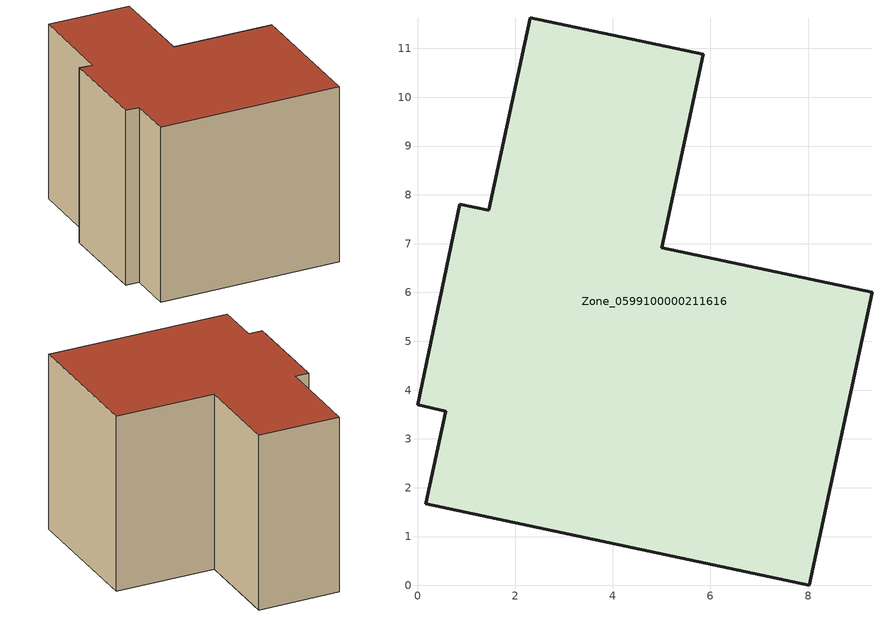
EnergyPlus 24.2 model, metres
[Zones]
Zone_0599100000211616
 floor ground (C_G): 0.58,3.57 0,3.7 0.87,7.81 1.46,7.68 2.31,11.63 5.85,10.88 5,6.92 9.31,6 8.03,0 0.17,1.67 z0
 wall outside (C_F): 5.85,10.88 2.31,11.63 1.46,7.68 0.87,7.81 0,3.7 0.58,3.57 0.17,1.67 8.03,0 9.31,6 5,6.92 5.85,10.88 z0:7.89
 roof outside (C_R): 0.17,1.67 8.03,0 9.31,6 5,6.92 5.85,10.88 2.31,11.63 1.46,7.68 0.87,7.81 0,3.7 0.58,3.57 z7.89
[BUILDING]
Pand.0599100000211616: North Axis=0; Terrain=City; Loads Convergence Tolerance Value=0.04; Temperature Convergence Tolerance Value=0.4; Solar Distribution=FullExterior; Maximum Number of Warmup Days=25; Minimum Number of Warmup Days=1
[Site:Location]
Rotterdam.The.Hague.AP_ZH_NLD Design_Conditions: Latitude=51.96; Longitude=4.45; Time Zone=1; Elevation=-4.5
[SITE:GROUNDTEMPERATURE:BUILDINGSURFACE]
18, 18, 18, 18, 18, 18, 18, 18, 18, 18, 18, 18
[MATERIAL] Thermal Absorptance=0.9; Solar Absorptance=0.7; Visible Absorptance=0.7
Name | Roughness | Thickness | Conductivity | Density | Specific Heat
G.TC.1975-1991 | MediumSmooth | 0.15 | 0.288461 | 540 | 1210
F.TC.1975-1991 | Rough | 0.3 | 0.230769 | 1920 | 840
R.TC.1975-1991 | MediumRough | 0.2 | 0.153846 | 1500 | 1000
[CONSTRUCTION]
C_G: G.TC.1975-1991
C_F: F.TC.1975-1991
C_R: R.TC.1975-1991
[ZONE]
Zone_0599100000211616: Type=1; Multiplier=1; Ceiling Height=Autocalculate; Volume=Autocalculate; Floor Area=autocalculate; Part of Total Floor Area=Yes
[ZONEINFILTRATION:DESIGNFLOWRATE]
Infil_Zone_0599100000211616: Zone or ZoneList or Space or SpaceList=Zone_0599100000211616; Schedule=AlwaysOn; Design Flow Rate Calculation Method=Flow/Area; Flow Rate per Floor Area=0.003; Constant Term Coefficient=1; Temperature Term Coefficient=0; Velocity Term Coefficient=0; Velocity Squared Term Coefficient=0
[HVACTEMPLATE:ZONE:IDEALLOADSAIRSYSTEM]
Zone_0599100000211616: Maximum Heating Supply Air Temperature=50; Minimum Cooling Supply Air Temperature=13; Maximum Heating Supply Air Humidity Ratio=0.0156; Minimum Cooling Supply Air Humidity Ratio=0.0077; Heating Limit=NoLimit; Cooling Limit=NoLimit; Dehumidification Control Type=ConstantSensibleHeatRatio; Cooling Sensible Heat Ratio=0.7; Dehumidification Setpoint=60; Humidification Control Type=None; Humidification Setpoint=30; Outdoor Air Method=None; Outdoor Air Flow Rate per Person=0.00944; Outdoor Air Flow Rate per Zone Floor Area=0; Outdoor Air Flow Rate per Zone=0; Demand Controlled Ventilation Type=None; Outdoor Air Economizer Type=NoEconomizer; Heat Recovery Type=None; Sensible Heat Recovery Effectiveness=0.7; Latent Heat Recovery Effectiveness=0.65
[ZONECONTROL:THERMOSTAT]
ThermostatControl_Zone_0599100000211616: Zone or ZoneList=Zone_0599100000211616; Control Type Schedule=DualSetpointControlType; Control 1=Thermostat_Zone_0599100000211616; Temperature Difference Between Cutout And Setpoint=0
[THERMOSTATSETPOINT:DUALSETPOINT]
Thermostat_Zone_0599100000211616: Heating Setpoint Temperature Schedule=HeatingSetpoint_Zone_0599100000211616; Cooling Setpoint Temperature Schedule=CoolingSetpoint_Zone_0599100000211616
[SCHEDULE:COMPACT]
HeatingSetpoint_Zone_0599100000211616: Through: 12/31, For: AllDays, Until: 24:00, 21
CoolingSetpoint_Zone_0599100000211616: Through: 12/31, For: AllDays, Until: 24:00, 24
DualSetpointControlType: Through: 12/31, For: AllDays, Until: 24:00, 4
AlwaysOn: Through: 12/31, For: AllDays, Until: 24:00, 1
